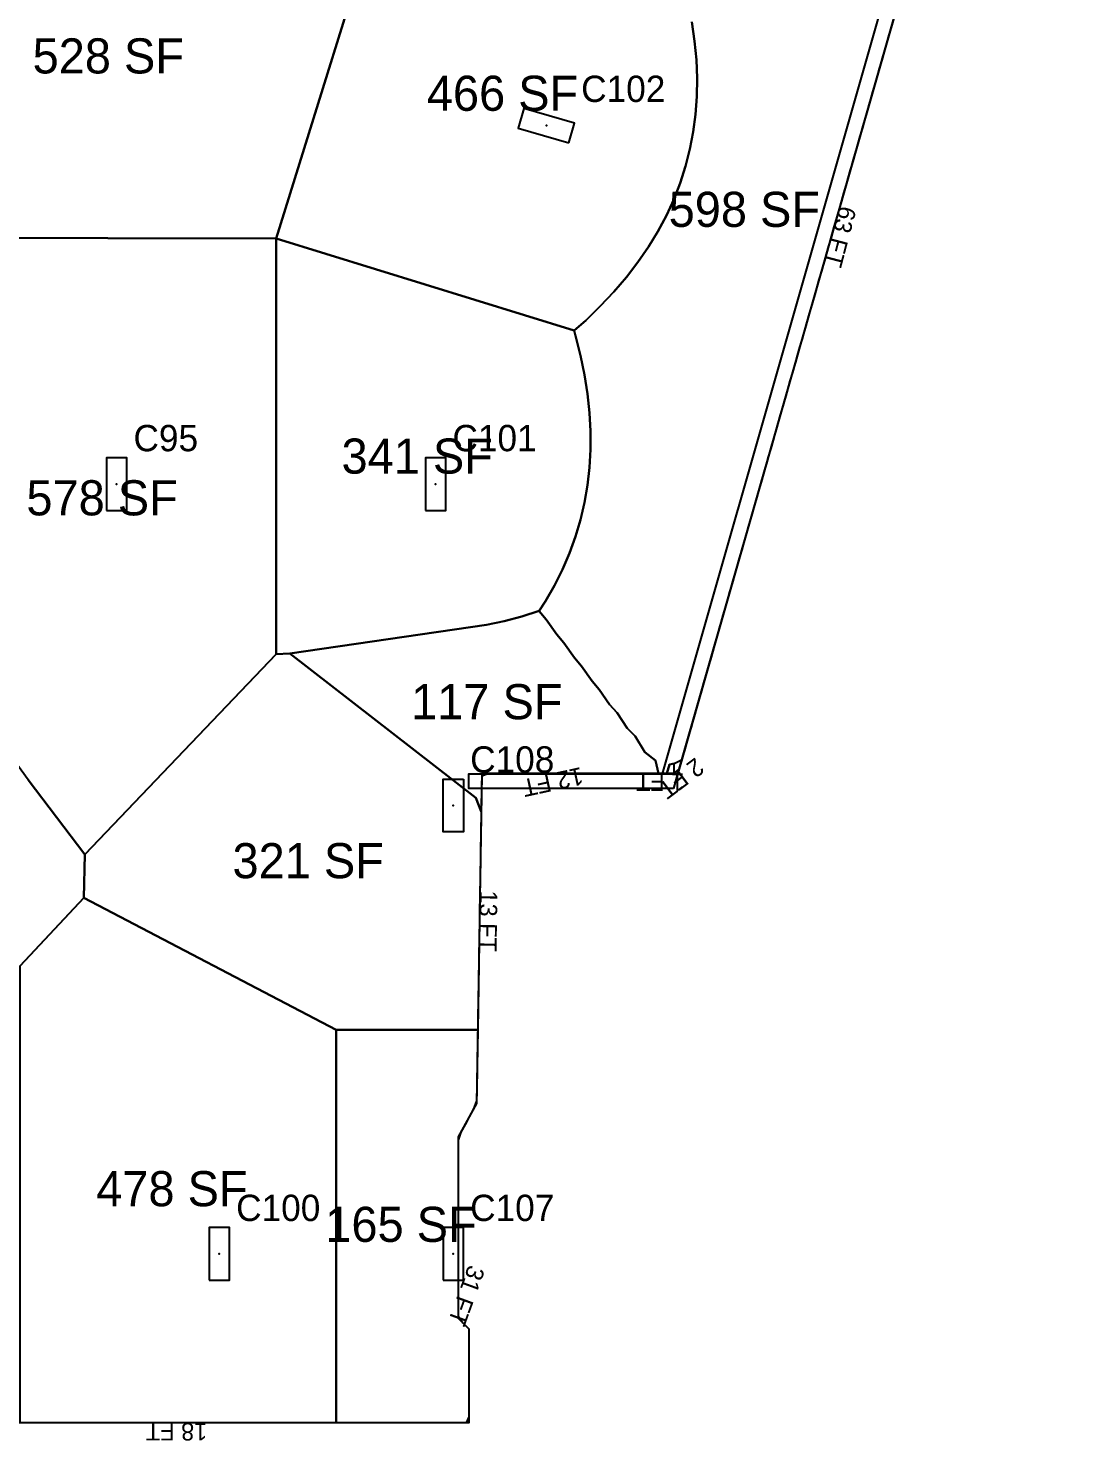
# Model space of a CAD drawing. Header units: metres. Extents: x 3272 to 9634, y 5311 to 56288.
# Drawn here: x 8902 to 9617, y 54389 to 55354 of the extents above; entities that cross this region are included whole.
import ezdxf
from ezdxf.enums import TextEntityAlignment as Align

# ---------------------------------------------------------------- set-up
doc = ezdxf.new("R2010")
doc.units = ezdxf.units.M
for name, color, linetype in [('BOUNDARY', 5, 'Continuous'), ('COL-LABEL', 2, 'Continuous'), ('COLS', 2, 'Continuous'), ('FLOOR_6_AREA_LABELS', 3, 'Continuous'), ('FLOOR_6_BOUNDARY', 5, 'Continuous'), ('FLOOR_6_COLUMNS', 7, 'Continuous'), ('FLOOR_6_FASCADE_COLUMNS', 30, 'Continuous'), ('FLOOR_6_FASCADE_WALLS', 4, 'Continuous'), ('FLOOR_6_LARGE_TRIBUTARY', 6, 'Continuous'), ('FLOOR_6_TRIBUTARY_COL_114', 2, 'Continuous'), ('FLOOR_6_TRIBUTARY_COL_34', 2, 'Continuous'), ('FLOOR_6_TRIBUTARY_COL_35', 2, 'Continuous'), ('FLOOR_6_TRIBUTARY_COL_36', 2, 'Continuous'), ('FLOOR_6_TRIBUTARY_COL_43', 2, 'Continuous'), ('FLOOR_6_TRIBUTARY_COL_91', 2, 'Continuous'), ('FLOOR_6_TRIBUTARY_COL_92', 2, 'Continuous'), ('FLOOR_6_WALL_TRIBUTARY_210', 1, 'Continuous'), ('FLOOR_6_WALL_TRIBUTARY_213', 1, 'Continuous'), ('FLOOR_6_WALL_TRIBUTARY_214', 1, 'Continuous'), ('WALL', 4, 'Continuous')]:
    doc.layers.add(name, color=color, linetype=linetype)

msp = doc.modelspace()

# ---------------------------------------------------------------- linework, layer by layer
at = {"layer": 'BOUNDARY'}
msp.add_lwpolyline([(8879.82, 56288.17), (8905.28, 56280.87), (9616.75, 56280.87), (9616.75, 56038.77), (9596.61, 56038.77), (9596.61, 55851.66), (9534.91, 55558.87), (9549.02, 55554.79), (9346.1, 54845.12), (9214.3, 54845.12), (9212.12, 54844.06), (9208.57, 54619.56), (9196.06, 54596.77), (9196.06, 54472.77), (9203.31, 54465.62), (9203.31, 54401.28), (8175.07, 54401.28)], dxfattribs=at)
at = {"layer": 'COLS'}
for points in [[(9271.72, 55276.1), (9275.57, 55289.56), (9240.96, 55299.46), (9237.11, 55286)], [(8955.59, 55024.78), (8969.59, 55024.78), (8969.59, 55060.78), (8955.59, 55060.78)], [(9173.59, 55024.78), (9187.59, 55024.78), (9187.59, 55060.78), (9173.59, 55060.78)], [(9199.69, 54841.15), (9199.69, 54805.15), (9185.69, 54805.15), (9185.69, 54841.15)], [(9025.75, 54498.74), (9039.75, 54498.74), (9039.75, 54534.74), (9025.75, 54534.74)], [(9185.69, 54498.74), (9199.69, 54498.74), (9199.69, 54534.74), (9185.69, 54534.74)]]:
    msp.add_lwpolyline(points, close=True, dxfattribs=at)
at = {"layer": 'FLOOR_6_BOUNDARY'}
msp.add_lwpolyline([(8879.82, 56288.17), (8905.28, 56280.87), (9616.75, 56280.87), (9616.75, 56038.77), (9596.61, 56038.77), (9596.61, 55851.66), (9534.91, 55558.87), (9549.02, 55554.79), (9346.1, 54845.12), (9214.3, 54845.12), (9212.12, 54844.06), (9208.57, 54619.56), (9196.06, 54596.77), (9196.06, 54472.77), (9203.31, 54465.62), (9203.31, 54401.28), (8175.07, 54401.28)], dxfattribs=at)
at = {"layer": 'FLOOR_6_COLUMNS'}
for p in [(9256.34, 55287.78), (8962.59, 55042.78), (9180.59, 55042.78), (9192.69, 54823.15), (9032.75, 54516.74), (9192.69, 54516.74)]:
    msp.add_point(p, dxfattribs=at)
at = {"layer": 'FLOOR_6_FASCADE_COLUMNS'}
for points in [[(9211.73, 54819.26), (9211.63, 54813.26), (9211.54, 54807.26), (9211.44, 54801.26), (9211.35, 54795.26), (9211.25, 54789.26), (9211.16, 54783.26), (9211.06, 54777.26), (9210.97, 54771.26), (9210.87, 54765.26), (9210.78, 54759.26), (9210.68, 54753.26), (9210.59, 54747.27), (9210.49, 54741.27), (9210.4, 54735.27), (9210.31, 54729.27), (9210.21, 54723.27), (9210.12, 54717.27), (9210.02, 54711.27), (9209.93, 54705.27), (9209.83, 54699.27), (9209.74, 54693.27), (9209.64, 54687.27), (9209.55, 54681.27), (9209.45, 54675.27), (9209.36, 54669.28)], [(9209.36, 54669.28), (9209.26, 54663.28), (9209.17, 54657.28), (9209.07, 54651.28), (9208.98, 54645.28), (9208.88, 54639.28), (9208.79, 54633.28), (9208.69, 54627.28), (9208.6, 54621.28), (9206.51, 54615.81), (9203.62, 54610.55), (9200.74, 54605.29), (9197.85, 54600.03), (9196.06, 54594.49), (9196.06, 54588.49), (9196.06, 54582.49), (9196.06, 54576.49), (9196.06, 54570.49), (9196.06, 54564.49), (9196.06, 54558.49), (9196.06, 54552.49), (9196.06, 54546.49), (9196.06, 54540.49), (9196.06, 54534.49), (9196.06, 54528.49), (9196.06, 54522.49), (9196.06, 54516.49), (9196.06, 54510.49), (9196.06, 54504.49), (9196.06, 54498.49), (9196.06, 54492.49), (9196.06, 54486.49), (9196.06, 54480.49), (9196.06, 54474.49), (9199.11, 54469.76), (9203.31, 54465.52), (9203.31, 54459.52), (9203.31, 54453.52), (9203.31, 54447.52), (9203.31, 54441.52), (9203.31, 54435.52), (9203.31, 54429.52), (9203.31, 54423.52), (9203.31, 54417.52), (9203.31, 54411.52), (9203.31, 54405.52), (9201.55, 54401.28), (9195.55, 54401.28), (9189.55, 54401.28), (9183.55, 54401.28), (9177.55, 54401.28), (9171.55, 54401.28), (9165.55, 54401.28), (9159.55, 54401.28), (9153.55, 54401.28), (9147.55, 54401.28), (9141.55, 54401.28), (9135.55, 54401.28), (9129.55, 54401.28), (9123.55, 54401.28), (9117.55, 54401.28), (9111.55, 54401.28)], [(9111.55, 54401.28), (9105.55, 54401.28), (9099.55, 54401.28), (9093.55, 54401.28), (9087.55, 54401.28), (9081.55, 54401.28), (9075.55, 54401.28), (9069.55, 54401.28), (9063.55, 54401.28), (9057.55, 54401.28), (9051.55, 54401.28), (9045.55, 54401.28), (9039.55, 54401.28), (9033.55, 54401.28), (9027.55, 54401.28), (9021.55, 54401.28), (9015.55, 54401.28), (9009.55, 54401.28), (9003.55, 54401.28), (8997.55, 54401.28), (8991.55, 54401.28), (8985.55, 54401.28), (8979.55, 54401.28), (8973.55, 54401.28), (8967.55, 54401.28), (8961.55, 54401.28), (8955.55, 54401.28), (8949.55, 54401.28), (8943.55, 54401.28), (8937.55, 54401.28), (8931.55, 54401.28), (8925.55, 54401.28), (8919.55, 54401.28), (8913.55, 54401.28), (8907.55, 54401.28), (8901.55, 54401.28)]]:
    msp.add_lwpolyline(points, dxfattribs=at)
at = {"layer": 'FLOOR_6_FASCADE_WALLS'}
for points in [[(9492.08, 55355.63), (9490.43, 55349.86), (9488.78, 55344.09), (9487.13, 55338.32), (9485.48, 55332.55), (9483.83, 55326.78), (9482.18, 55321.01), (9480.53, 55315.25), (9478.88, 55309.48), (9477.23, 55303.71), (9475.58, 55297.94), (9473.93, 55292.17), (9472.28, 55286.4), (9470.63, 55280.63), (9468.98, 55274.86), (9467.33, 55269.09), (9465.68, 55263.33), (9464.03, 55257.56), (9462.38, 55251.79), (9460.73, 55246.02), (9459.09, 55240.25), (9457.44, 55234.48), (9455.79, 55228.71), (9454.14, 55222.94), (9452.49, 55217.18), (9450.84, 55211.41), (9449.19, 55205.64), (9447.54, 55199.87), (9445.89, 55194.1), (9444.24, 55188.33), (9442.59, 55182.56), (9440.94, 55176.79), (9439.29, 55171.03), (9437.64, 55165.26), (9435.99, 55159.49), (9434.34, 55153.72), (9432.69, 55147.95), (9431.04, 55142.18), (9429.39, 55136.41), (9427.74, 55130.64), (9426.1, 55124.87), (9424.45, 55119.11), (9422.8, 55113.34), (9421.15, 55107.57), (9419.5, 55101.8), (9417.85, 55096.03), (9416.2, 55090.26), (9414.55, 55084.49), (9412.9, 55078.72), (9411.25, 55072.96), (9409.6, 55067.19), (9407.95, 55061.42), (9406.3, 55055.65), (9404.65, 55049.88), (9403, 55044.11), (9401.35, 55038.34), (9399.7, 55032.57), (9398.05, 55026.8), (9396.4, 55021.04), (9394.75, 55015.27), (9393.1, 55009.5), (9391.46, 55003.73), (9389.81, 54997.96), (9388.16, 54992.19), (9386.51, 54986.42), (9384.86, 54980.65), (9383.21, 54974.89), (9381.56, 54969.12), (9379.91, 54963.35), (9378.26, 54957.58), (9376.61, 54951.81), (9374.96, 54946.04), (9373.31, 54940.27), (9371.66, 54934.5), (9370.01, 54928.74), (9368.36, 54922.97), (9366.71, 54917.2), (9365.06, 54911.43), (9363.41, 54905.66), (9361.76, 54899.89), (9360.11, 54894.12), (9358.46, 54888.35), (9356.82, 54882.58), (9355.17, 54876.82), (9353.52, 54871.05), (9351.87, 54865.28), (9350.22, 54859.51), (9348.57, 54853.74)], [(9348.57, 54853.74), (9346.92, 54847.97), (9343.07, 54845.12), (9337.07, 54845.12)], [(9331.07, 54845.12), (9325.07, 54845.12), (9319.07, 54845.12), (9313.07, 54845.12), (9307.07, 54845.12), (9301.07, 54845.12), (9295.07, 54845.12), (9289.07, 54845.12), (9283.07, 54845.12), (9277.07, 54845.12), (9271.07, 54845.12), (9265.07, 54845.12), (9259.07, 54845.12), (9253.07, 54845.12), (9247.07, 54845.12), (9241.07, 54845.12), (9235.07, 54845.12), (9229.07, 54845.12), (9223.07, 54845.12), (9217.07, 54845.12), (9212.11, 54843.25), (9212.01, 54837.25), (9211.92, 54831.25), (9211.82, 54825.26), (9211.73, 54819.26)], [(9337.07, 54845.12), (9331.07, 54845.12)]]:
    msp.add_lwpolyline(points, dxfattribs=at)
at = {"layer": 'FLOOR_6_LARGE_TRIBUTARY'}
for points in [[(8773.28, 55348.91), (8785.28, 55362.52), (8797.28, 55375.23), (8809.28, 55387.07), (8821.28, 55398.01), (8833.28, 55408.07), (8845.28, 55417.24), (8857.28, 55425.53), (8869.28, 55432.92), (8881.28, 55439.44), (8893.28, 55445.06), (8905.28, 55449.8), (8945.11, 55462.59), (9149.41, 55460.44), (9071.72, 55210.65), (9071.59, 55210.56), (8841.16, 55211.13), (8764.42, 55278.77), (8764.42, 55338.22), (8773.28, 55348.91)], [(8829.21, 55085.86), (8841.16, 55211.13), (9071.59, 55210.56), (9071.59, 54926.63), (8940.91, 54789.71), (8902.13, 54840.78), (8897.33, 54847.35), (8891.24, 54855.92), (8883.24, 54867.92), (8875.77, 54879.92), (8868.83, 54891.92), (8862.43, 54903.92), (8856.55, 54915.92), (8851.2, 54927.92), (8846.39, 54939.92), (8842.1, 54951.92), (8838.35, 54963.92), (8835.13, 54975.92), (8832.43, 54987.92), (8830.27, 54999.92), (8825.73, 55033.35), (8829.21, 55085.86)], [(9071.72, 55210.65), (9275.26, 55147.72), (9276.3, 55144.22), (9279.69, 55130.77), (9282.39, 55117.52), (9284.41, 55104.46), (9285.75, 55091.59), (9286.42, 55078.92), (9286.4, 55066.45), (9285.7, 55054.17), (9284.32, 55042.08), (9282.26, 55030.19), (9279.52, 55018.49), (9276.09, 55006.99), (9271.99, 54995.68), (9267.21, 54984.57), (9261.75, 54973.65), (9255.6, 54962.92), (9251.33, 54956.33), (9239.48, 54952.45), (9227.48, 54949.24), (9215.48, 54946.76), (9081.05, 54927.15), (9071.59, 54926.63), (9071.59, 55210.56), (9071.72, 55210.65)], [(9081.05, 54927.15), (9215.48, 54946.76), (9227.48, 54949.24), (9239.48, 54952.45), (9251.33, 54956.33), (9251.48, 54956.12), (9256.22, 54950.27), (9263.48, 54940.17), (9268.26, 54934.34), (9275.48, 54924.22), (9280.32, 54918.42), (9287.48, 54908.23), (9292.41, 54902.48), (9299.48, 54892.21), (9304.57, 54886.52), (9311.48, 54876.08), (9316.94, 54870.5), (9323.48, 54859.56), (9330.77, 54854.07), (9332.87, 54845.12), (9323.48, 54845.12), (9311.48, 54845.12), (9299.48, 54845.12), (9287.48, 54845.12), (9275.48, 54845.12), (9263.48, 54845.12), (9251.48, 54845.12), (9239.48, 54845.12), (9227.48, 54845.12), (9215.48, 54845.12), (9214.3, 54845.12), (9212.12, 54844.06), (9211.96, 54833.83), (9211.73, 54819), (9208.08, 54828.53), (9081.05, 54927.15)], [(8940.91, 54789.71), (9071.59, 54926.63), (9081.05, 54927.15), (9208.08, 54828.53), (9211.73, 54819), (9209.37, 54669.95), (9112.72, 54669.95), (8940.1, 54760.05), (8940.91, 54789.71)], [(9346.1, 54845.12), (9343.74, 54845.12), (9338.64, 54845.12), (9340.39, 54851.31), (9343.74, 54851.86), (9348.76, 54854.42), (9346.1, 54845.12)], [(8896.67, 54713.71), (8940.1, 54760.05), (9112.72, 54669.95), (9112.72, 54401.28), (8896.67, 54401.28), (8896.67, 54713.71)], [(9112.72, 54669.95), (9209.37, 54669.95), (9208.57, 54619.56), (9196.06, 54596.77), (9196.06, 54472.77), (9203.31, 54465.62), (9203.31, 54401.28), (9112.72, 54401.28), (9112.72, 54669.95)]]:
    msp.add_lwpolyline(points, close=True, dxfattribs=at)
for points in [[(9355.73, 55358.65), (9357.64, 55345.62), (9358.86, 55332.79), (9359.37, 55320.16), (9359.19, 55307.73), (9358.31, 55295.51), (9356.73, 55283.48), (9354.44, 55271.65), (9351.46, 55260.02), (9347.78, 55248.59), (9343.4, 55237.36), (9338.33, 55226.33), (9332.55, 55215.5), (9326.07, 55204.88), (9318.89, 55194.45), (9311.02, 55184.22), (9302.44, 55174.19), (9293.17, 55164.36), (9283.2, 55154.73), (9275.26, 55147.72), (9071.72, 55210.65), (9149.41, 55460.44)], [(9492.47, 55356.99), (9489.17, 55345.45), (9485.87, 55333.92), (9482.57, 55322.38), (9479.27, 55310.84), (9475.97, 55299.3), (9472.67, 55287.77), (9469.37, 55276.23), (9466.07, 55264.69), (9462.77, 55253.15), (9459.48, 55241.62), (9456.18, 55230.08), (9452.88, 55218.54), (9449.58, 55207), (9446.28, 55195.47), (9442.98, 55183.93), (9439.68, 55172.39), (9436.38, 55160.85), (9433.08, 55149.31), (9429.78, 55137.78), (9426.49, 55126.24), (9423.19, 55114.7), (9419.89, 55103.16), (9416.59, 55091.63), (9413.29, 55080.09), (9409.99, 55068.55), (9406.69, 55057.01), (9403.39, 55045.48), (9400.09, 55033.94), (9396.79, 55022.4), (9393.49, 55010.86), (9390.2, 54999.33), (9386.9, 54987.79), (9383.6, 54976.25), (9380.3, 54964.71), (9377, 54953.18), (9373.7, 54941.64), (9370.4, 54930.1), (9367.1, 54918.56), (9363.8, 54907.02), (9360.5, 54895.49), (9357.21, 54883.95), (9353.91, 54872.41), (9350.61, 54860.87), (9348.76, 54854.42), (9346.1, 54845.12), (9343.74, 54845.12), (9343.74, 54851.86), (9340.39, 54851.31), (9338.64, 54845.12), (9332.87, 54845.12), (9330.77, 54854.07), (9323.48, 54859.56), (9316.94, 54870.5), (9316.94, 54870.5), (9311.48, 54876.08), (9304.57, 54886.52), (9299.48, 54892.21), (9292.41, 54902.48), (9287.48, 54908.23), (9280.32, 54918.42), (9275.48, 54924.22), (9268.26, 54934.34), (9263.48, 54940.17), (9256.22, 54950.27), (9251.48, 54956.12), (9251.33, 54956.33), (9255.6, 54962.92), (9261.75, 54973.65), (9267.21, 54984.57), (9271.99, 54995.68), (9276.09, 55006.99), (9279.52, 55018.49), (9282.26, 55030.19), (9284.32, 55042.08), (9285.7, 55054.17), (9286.4, 55066.45), (9286.42, 55078.92), (9285.75, 55091.59), (9284.41, 55104.46), (9282.39, 55117.52), (9279.69, 55130.77), (9276.3, 55144.22), (9275.26, 55147.72), (9283.2, 55154.73), (9293.17, 55164.36), (9302.44, 55174.19), (9311.02, 55184.22), (9318.89, 55194.45), (9326.07, 55204.88), (9332.55, 55215.5), (9338.33, 55226.33), (9343.4, 55237.36), (9347.78, 55248.59), (9351.46, 55260.02), (9354.44, 55271.65), (9356.73, 55283.48), (9358.31, 55295.51), (9359.19, 55307.73), (9359.37, 55320.16), (9358.86, 55332.79), (9357.64, 55345.62), (9355.73, 55358.65)], [(8902.13, 54840.78), (8940.91, 54789.71), (8940.1, 54760.05), (8896.67, 54713.71)]]:
    msp.add_lwpolyline(points, dxfattribs=at)
at = {"layer": 'FLOOR_6_TRIBUTARY_COL_114'}
msp.add_lwpolyline([(8940.91, 54789.71), (9071.59, 54926.63), (9081.05, 54927.15), (9208.08, 54828.53), (9211.73, 54819), (9209.37, 54669.95), (9112.72, 54669.95), (8940.1, 54760.05), (8940.91, 54789.71)], close=True, dxfattribs=at)
at = {"layer": 'FLOOR_6_TRIBUTARY_COL_34'}
msp.add_lwpolyline([(9112.72, 54669.95), (9209.37, 54669.95), (9208.57, 54619.56), (9196.06, 54596.77), (9196.06, 54472.77), (9203.31, 54465.62), (9203.31, 54401.28), (9112.72, 54401.28), (9112.72, 54669.95)], close=True, dxfattribs=at)
at = {"layer": 'FLOOR_6_TRIBUTARY_COL_35'}
msp.add_lwpolyline([(9355.73, 55358.65), (9357.64, 55345.62), (9358.86, 55332.79), (9359.37, 55320.16), (9359.19, 55307.73), (9358.31, 55295.51), (9356.73, 55283.48), (9354.44, 55271.65), (9351.46, 55260.02), (9347.78, 55248.59), (9343.4, 55237.36), (9338.33, 55226.33), (9332.55, 55215.5), (9326.07, 55204.88), (9318.89, 55194.45), (9311.02, 55184.22), (9302.44, 55174.19), (9293.17, 55164.36), (9283.2, 55154.73), (9275.26, 55147.72), (9071.72, 55210.65), (9149.41, 55460.44)], dxfattribs=at)
at = {"layer": 'FLOOR_6_TRIBUTARY_COL_36'}
msp.add_lwpolyline([(8829.21, 55085.86), (8841.16, 55211.13), (9071.59, 55210.56), (9071.59, 54926.63), (8940.91, 54789.71), (8902.13, 54840.78), (8897.33, 54847.35), (8891.24, 54855.92), (8883.24, 54867.92), (8875.77, 54879.92), (8868.83, 54891.92), (8862.43, 54903.92), (8856.55, 54915.92), (8851.2, 54927.92), (8846.39, 54939.92), (8842.1, 54951.92), (8838.35, 54963.92), (8835.13, 54975.92), (8832.43, 54987.92), (8830.27, 54999.92), (8825.73, 55033.35), (8829.21, 55085.86)], close=True, dxfattribs=at)
at = {"layer": 'FLOOR_6_TRIBUTARY_COL_43'}
msp.add_lwpolyline([(8773.28, 55348.91), (8785.28, 55362.52), (8797.28, 55375.23), (8809.28, 55387.07), (8821.28, 55398.01), (8833.28, 55408.07), (8845.28, 55417.24), (8857.28, 55425.53), (8869.28, 55432.92), (8881.28, 55439.44), (8893.28, 55445.06), (8905.28, 55449.8), (8945.11, 55462.59), (9149.41, 55460.44), (9071.72, 55210.65), (9071.59, 55210.56), (8841.16, 55211.13), (8764.42, 55278.77), (8764.42, 55338.22), (8773.28, 55348.91)], close=True, dxfattribs=at)
at = {"layer": 'FLOOR_6_TRIBUTARY_COL_91'}
msp.add_lwpolyline([(8896.67, 54713.71), (8940.1, 54760.05), (9112.72, 54669.95), (9112.72, 54401.28), (8896.67, 54401.28), (8896.67, 54713.71)], close=True, dxfattribs=at)
at = {"layer": 'FLOOR_6_TRIBUTARY_COL_92'}
msp.add_lwpolyline([(9071.72, 55210.65), (9275.26, 55147.72), (9276.3, 55144.22), (9279.69, 55130.77), (9282.39, 55117.52), (9284.41, 55104.46), (9285.75, 55091.59), (9286.42, 55078.92), (9286.4, 55066.45), (9285.7, 55054.17), (9284.32, 55042.08), (9282.26, 55030.19), (9279.52, 55018.49), (9276.09, 55006.99), (9271.99, 54995.68), (9267.21, 54984.57), (9261.75, 54973.65), (9255.6, 54962.92), (9251.33, 54956.33), (9239.48, 54952.45), (9227.48, 54949.24), (9215.48, 54946.76), (9081.05, 54927.15), (9071.59, 54926.63), (9071.59, 55210.56), (9071.72, 55210.65)], close=True, dxfattribs=at)
at = {"layer": 'FLOOR_6_WALL_TRIBUTARY_210'}
msp.add_lwpolyline([(8902.13, 54840.78), (8940.91, 54789.71), (8940.1, 54760.05), (8896.67, 54713.71)], dxfattribs=at)
at = {"layer": 'FLOOR_6_WALL_TRIBUTARY_213'}
for points in [[(9081.05, 54927.15), (9215.48, 54946.76), (9227.48, 54949.24), (9239.48, 54952.45), (9251.33, 54956.33), (9251.48, 54956.12), (9256.22, 54950.27), (9263.48, 54940.17), (9268.26, 54934.34), (9275.48, 54924.22), (9280.32, 54918.42), (9287.48, 54908.23), (9292.41, 54902.48), (9299.48, 54892.21), (9304.57, 54886.52), (9311.48, 54876.08), (9316.94, 54870.5), (9323.48, 54859.56), (9330.77, 54854.07), (9332.87, 54845.12), (9323.48, 54845.12), (9311.48, 54845.12), (9299.48, 54845.12), (9287.48, 54845.12), (9275.48, 54845.12), (9263.48, 54845.12), (9251.48, 54845.12), (9239.48, 54845.12), (9227.48, 54845.12), (9215.48, 54845.12), (9214.3, 54845.12), (9212.12, 54844.06), (9211.96, 54833.83), (9211.73, 54819), (9208.08, 54828.53), (9081.05, 54927.15)], [(9346.1, 54845.12), (9343.74, 54845.12), (9338.64, 54845.12), (9340.39, 54851.31), (9343.74, 54851.86), (9348.76, 54854.42), (9346.1, 54845.12)]]:
    msp.add_lwpolyline(points, close=True, dxfattribs=at)
at = {"layer": 'FLOOR_6_WALL_TRIBUTARY_214'}
msp.add_lwpolyline([(9492.47, 55356.99), (9489.17, 55345.45), (9485.87, 55333.92), (9482.57, 55322.38), (9479.27, 55310.84), (9475.97, 55299.3), (9472.67, 55287.77), (9469.37, 55276.23), (9466.07, 55264.69), (9462.77, 55253.15), (9459.48, 55241.62), (9456.18, 55230.08), (9452.88, 55218.54), (9449.58, 55207), (9446.28, 55195.47), (9442.98, 55183.93), (9439.68, 55172.39), (9436.38, 55160.85), (9433.08, 55149.31), (9429.78, 55137.78), (9426.49, 55126.24), (9423.19, 55114.7), (9419.89, 55103.16), (9416.59, 55091.63), (9413.29, 55080.09), (9409.99, 55068.55), (9406.69, 55057.01), (9403.39, 55045.48), (9400.09, 55033.94), (9396.79, 55022.4), (9393.49, 55010.86), (9390.2, 54999.33), (9386.9, 54987.79), (9383.6, 54976.25), (9380.3, 54964.71), (9377, 54953.18), (9373.7, 54941.64), (9370.4, 54930.1), (9367.1, 54918.56), (9363.8, 54907.02), (9360.5, 54895.49), (9357.21, 54883.95), (9353.91, 54872.41), (9350.61, 54860.87), (9348.76, 54854.42), (9346.1, 54845.12), (9343.74, 54845.12), (9343.74, 54851.86), (9340.39, 54851.31), (9338.64, 54845.12), (9332.87, 54845.12), (9330.77, 54854.07), (9323.48, 54859.56), (9316.94, 54870.5), (9316.94, 54870.5), (9311.48, 54876.08), (9304.57, 54886.52), (9299.48, 54892.21), (9292.41, 54902.48), (9287.48, 54908.23), (9280.32, 54918.42), (9275.48, 54924.22), (9268.26, 54934.34), (9263.48, 54940.17), (9256.22, 54950.27), (9251.48, 54956.12), (9251.33, 54956.33), (9255.6, 54962.92), (9261.75, 54973.65), (9267.21, 54984.57), (9271.99, 54995.68), (9276.09, 55006.99), (9279.52, 55018.49), (9282.26, 55030.19), (9284.32, 55042.08), (9285.7, 55054.17), (9286.4, 55066.45), (9286.42, 55078.92), (9285.75, 55091.59), (9284.41, 55104.46), (9282.39, 55117.52), (9279.69, 55130.77), (9276.3, 55144.22), (9275.26, 55147.72), (9283.2, 55154.73), (9293.17, 55164.36), (9302.44, 55174.19), (9311.02, 55184.22), (9318.89, 55194.45), (9326.07, 55204.88), (9332.55, 55215.5), (9338.33, 55226.33), (9343.4, 55237.36), (9347.78, 55248.59), (9351.46, 55260.02), (9354.44, 55271.65), (9356.73, 55283.48), (9358.31, 55295.51), (9359.19, 55307.73), (9359.37, 55320.16), (9358.86, 55332.79), (9357.64, 55345.62), (9355.73, 55358.65)], dxfattribs=at)
at = {"layer": 'WALL'}
for points in [[(9346.01, 54844.78), (9335.6, 54844.78), (9542.17, 55567.18), (9551.77, 55564.4)], [(9343.15, 54834.78), (9335.45, 54834.78), (9203.31, 54834.78), (9203.31, 54844.78), (9346.01, 54844.78)]]:
    msp.add_lwpolyline(points, close=True, dxfattribs=at)

# ---------------------------------------------------------------- texts
at = {"layer": 'COL-LABEL'}
for s, p in [('C102', (9280.07, 55303.96)), ('C95', (8974.09, 55065.28)), ('C101', (9192.09, 55065.28)), ('C108', (9204.19, 54845.65)), ('C100', (9044.25, 54539.24)), ('C107', (9204.19, 54539.24))]:
    msp.add_text(s, height=18, dxfattribs=at).set_placement(p)
at = {"layer": 'FLOOR_6_AREA_LABELS'}
for s, p in [('528 SF', (8956.87, 55335.45)), ('466 SF', (9226.32, 55309.92)), ('598 SF', (9391.6, 55230.6)), ('341 SF', (9168.02, 55061.98)), ('578 SF', (8952.63, 55033.47)), ('117 SF', (9215.59, 54894.15)), ('321 SF', (9093.5, 54785.51)), ('478 SF', (9000.35, 54561.37)), ('165 SF', (9156.93, 54536.99))]:
    msp.add_text(s, height=24, dxfattribs=at).set_placement(p, align=Align.MIDDLE_CENTER)
at = {"layer": 'FLOOR_6_FASCADE_COLUMNS'}
for s, rotation, p in [('13 FT', -90.90679, (9216.54, 54744.17)), ('31 FT', -110.0497, (9201.7, 54488.18)), ('18 FT', 180, (9003.55, 54395.28))]:
    msp.add_text(s, height=12, rotation=rotation, dxfattribs=at).set_placement(p, align=Align.MIDDLE_CENTER)
at = {"layer": 'FLOOR_6_FASCADE_WALLS'}
for s, rotation, p in [('63 FT', -104.77837, (9457.2, 55211.85)), ('2 FT', -143.12522, (9348.6, 54841.74)), ('12 FT', -167.77334, (9260.69, 54839.25)), ('1 FT', 180, (9334.07, 54839.12))]:
    msp.add_text(s, height=12, rotation=rotation, dxfattribs=at).set_placement(p, align=Align.MIDDLE_CENTER)

doc.saveas('drawing.dxf')
